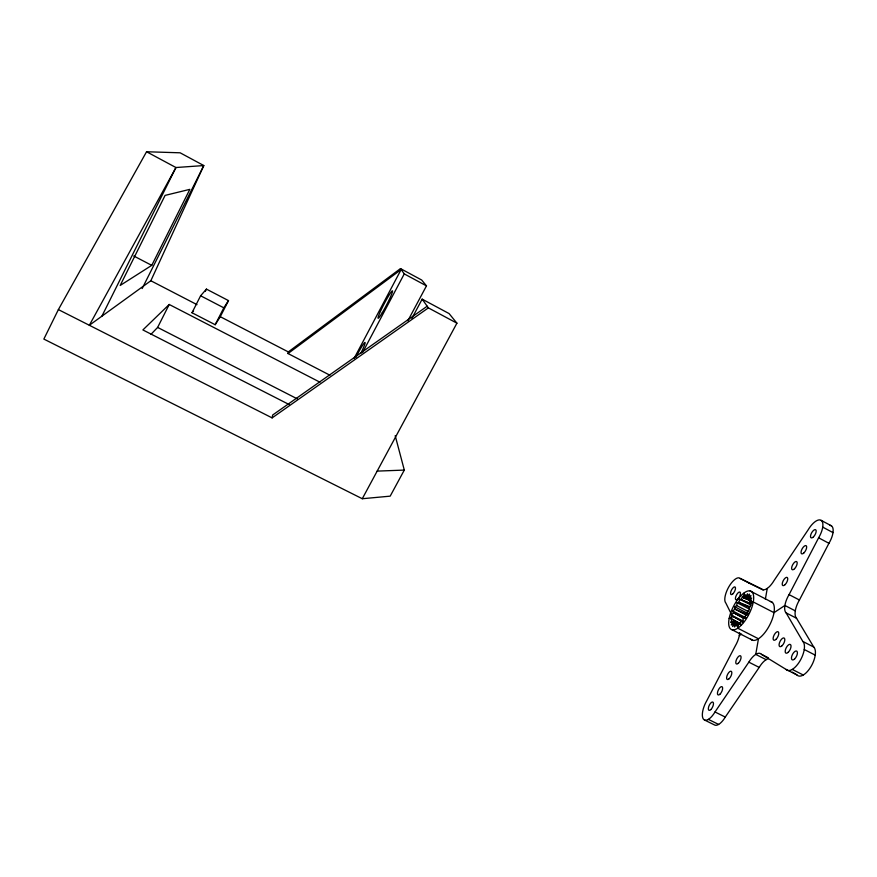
<?xml version="1.0" encoding="UTF-8"?>
<svg xmlns="http://www.w3.org/2000/svg" width="877" height="877" viewBox="0 0 877 877"><rect width="100%" height="100%" fill="white"/><g stroke="black" fill="none" stroke-linecap="round" stroke-linejoin="round"><path stroke-width="1.32" d="M743.817 618.482L733.457 612.705L732.799 611.017L734.871 609.109L734.74 606.763L736.702 605.59L737.118 602.74L738.829 602.389L750.109 606.84M329.927 375.224L288.029 353.541L288.303 351.918L400.493 268.592L421.705 280.037L426.474 285.869L407.849 320.796M765.369 599.21L767.254 588.412M749.923 597.478L747.401 596.448L749.528 594.113L748.837 597.193L750.931 595.549L749.736 598.848L751.677 598.004L750.054 601.304L751.688 601.326L749.758 604.374L750.975 605.283L748.859 607.882L749.572 609.592L747.423 611.554L747.577 613.966L745.549 615.139L745.143 618.077L743.367 618.395L742.435 621.65L741.043 621.091L739.629 624.435L738.719 623.032L737.754 628.195L758.462 638.774L755.744 654.395L766.125 659.668M750.833 600.909L743.411 597.752L744.343 592.742M395.198 435.661L404.308 470.083L390.177 496.152L362.278 498.728L43.85 339.081L58.386 309.592L272.122 417.89L272.67 415.018L427.187 306.216M735.704 624.599L733.347 623.394L732.635 626.507L734.74 624.216L734.564 626.945L736.57 624.095L736.954 626.244L738.719 623.032M751.304 603.65L739.76 599.221L738.829 602.389L749.583 607.432M749.791 600.208L742.501 596.437L741.12 599.715L750.844 604.034M142.162 288.555L203.804 165.556L175.948 167.529L89.333 325.279L150.844 280.75L203.804 165.556L180.147 152.806L146.558 151.754L58.386 309.592M101.896 316.18L175.948 167.529L146.558 151.754M151.754 265.358L189.827 189.355L165.084 195.396L120.182 285.463L151.754 265.358L133.753 255.996M151.03 334.28L157.619 327.428L169.217 304.472L319.962 382.208M191.997 312.749L200.614 295.779L206.435 289.114L228.502 300.614L220.27 316.696L215.183 324.72L191.997 312.749L193.543 310.875M205.262 291.416L206.435 289.114M215.183 324.72L223.821 307.827L228.502 300.614M739.618 632.536A14.876 6.04 -63.4 0 1 735.211 646.053L706.884 700.537A15.216 6.271 -64.8 0 0 703.343 719.03A15.216 6.271 -64.8 0 0 714.996 711.971L748.837 662.157A15.698 6.72 -63.7 0 1 761.379 654.275L786.055 669.414L796.963 674.95A16.444 7.531 -63.2 0 0 810.885 666.761A16.444 7.531 -63.2 0 0 813.757 647.062L802.839 641.449L786.088 612.859A15.819 6.83 -62.1 0 1 789.059 594.617L818.625 537.809A15.534 6.534 -60.7 0 0 821.321 520.456A15.534 6.534 -60.7 0 0 808.166 529.807L774.04 580.563A14.997 6.128 -62 0 1 761.795 589.026L740.243 578.48A14.328 5.613 -62.5 0 0 729.017 586.516A14.328 5.613 -62.5 0 0 725.805 602.992L731.243 613.889M813.757 647.062L796.557 618.274A15.786 6.95 -62.1 0 1 799.429 600.011L828.94 543.302A15.501 6.643 -60.7 0 0 829.828 525.323M354.012 358.561L401.151 269.524L288.029 353.541M362.574 352.554L404.264 273.898L400.493 268.592M411.916 318.351L422.166 299.145L449.09 313.582L456.917 323.175L362.278 498.728M750.855 600.624L743.411 597.752L745.154 594.584L745.56 596.634L750.58 598.706M745.834 618.471L733.457 612.705L731.407 615.237L732.547 616.147L730.662 619.14L732.229 619.217L740.648 623.744M704.593 720.05L714.799 725.093A15.194 6.38 -64.8 0 0 725.279 717.068L759.197 667.397A15.665 6.83 -63.8 0 1 768.373 658.682M169.217 304.472L142.885 329.938L289.322 404.626M733.347 623.394L731.297 624.983L732.492 621.683L738.215 624.961M272.122 417.89L428.371 307.882L456.917 323.175M729.16 618.471L732.547 616.147L743.521 621.64M749.758 604.374L753.288 601.962L774.007 612.661L784.893 605.47L795.286 610.863M739.311 635.573L741.569 634.082M377.165 471.113L404.308 470.083M750.569 598.607L745.56 596.634L747.555 593.795L747.401 596.448L749.857 597.434M752.565 602.378L750.054 601.304L752.466 602.477M748.147 614.887L734.871 609.109L746.491 615.237M748.498 582.788A14.306 5.711 -62.5 0 1 749.835 583.457L763.231 590.024M708.364 719.37L718.625 724.435M714.996 711.971L725.279 717.068M748.837 662.157L759.197 667.397M792.271 669.414L803.255 675.005M761.379 654.275L768.351 657.827M732.185 629.829L752.762 640.32M804.242 649.495L815.237 655.141M731.407 615.237L743.553 621.464M734.312 621.015L740.407 624.128M157.619 327.428L297.303 398.871M737.118 602.74L749.243 608.989M736.702 605.59L748.848 611.839M734.74 606.763L748.081 613.615M732.799 611.017L746.141 617.868M739.76 599.221L750.679 604.856M740.243 578.48L749.835 583.457M150.844 280.75L196.996 304.648M220.27 316.696L288.303 351.918M749.945 590.868L772.484 602.532M786.088 612.859L796.557 618.274M789.059 594.617L799.429 600.011M200.614 295.779L223.821 307.827M818.625 537.809L828.94 543.302M821.267 520.412L831.495 525.882M822.714 527.11L833.007 532.613M404.264 273.898L426.474 285.869M732.547 616.147L743.323 622.429M741.054 624.457L732.229 619.217L730.629 622.462L732.492 621.683L737.097 624.556M792.391 672.166L796.963 674.95M741.043 621.091L743.301 622.571M422.166 299.145L428.371 307.882M742.501 596.437L743.411 597.752M770.39 601.458A21.454 8.989 -62.8 0 1 769.557 625.301A21.454 8.989 -62.8 0 1 750.756 639.103M802.839 641.449A16.477 7.411 -63.1 0 1 799.857 661.126A16.477 7.411 -63.1 0 1 786.055 669.414M355.755 357.542A15.358 1.315 -62.6 0 1 364.668 342.6A15.358 1.315 -62.6 0 1 360.787 353.42M737.93 598.925A4.352 1.721 -62.6 0 0 740.122 592.216A4.352 1.721 -62.6 0 0 735.759 596.667A4.352 1.721 -62.6 0 0 737.93 598.925M732.997 593.696A4.297 1.688 -62.5 0 0 735.178 587.075A4.297 1.688 -62.5 0 0 730.881 591.493A4.297 1.688 -62.5 0 0 732.997 593.696M741.328 625.169A21.53 8.671 -62.8 0 0 751.962 591.909A21.53 8.671 -62.8 0 0 730.3 614.043A21.53 8.671 -62.8 0 0 741.328 625.169M776.024 639.333A4.747 2.05 -62.9 0 0 778.348 631.933A4.747 2.05 -62.9 0 0 773.448 636.658A4.747 2.05 -62.9 0 0 776.024 639.333M782.054 645.724A4.813 2.105 -63 0 0 784.389 638.204A4.813 2.105 -63 0 0 779.401 642.973A4.813 2.105 -63 0 0 782.054 645.724M788.237 652.28A4.878 2.16 -63.1 0 0 790.583 644.639A4.878 2.16 -63.1 0 0 785.518 649.451A4.878 2.16 -63.1 0 0 788.237 652.28M794.584 659.011A4.944 2.225 -63.1 0 0 796.952 651.26A4.944 2.225 -63.1 0 0 791.788 656.106A4.944 2.225 -63.1 0 0 794.584 659.011M785.09 584.63A4.626 1.94 -61.9 0 0 787.327 577.537A4.626 1.94 -61.9 0 0 782.536 582.317A4.626 1.94 -61.9 0 0 785.09 584.63M794.529 568.745A4.637 1.951 -61.5 0 0 796.754 561.664A4.637 1.951 -61.5 0 0 791.92 566.52A4.637 1.951 -61.5 0 0 794.529 568.745M804.012 552.795A4.648 1.951 -61.1 0 0 806.215 545.746A4.648 1.951 -61.1 0 0 801.337 550.657A4.648 1.951 -61.1 0 0 804.012 552.795M813.516 536.801A4.659 1.962 -60.7 0 0 815.709 529.763A4.659 1.962 -60.7 0 0 810.786 534.74A4.659 1.962 -60.7 0 0 813.516 536.801M738.412 663.165A4.582 1.907 -63.7 0 0 740.725 655.974A4.582 1.907 -63.7 0 0 736.132 660.447A4.582 1.907 -63.7 0 0 738.412 663.165M729.182 678.699A4.571 1.897 -64.1 0 0 731.506 671.497A4.571 1.897 -64.1 0 0 726.956 675.904A4.571 1.897 -64.1 0 0 729.182 678.699M719.984 694.178A4.571 1.886 -64.4 0 0 722.33 686.954A4.571 1.886 -64.4 0 0 717.814 691.306A4.571 1.886 -64.4 0 0 719.984 694.178M710.819 709.592A4.56 1.886 -64.8 0 0 713.176 702.356A4.56 1.886 -64.8 0 0 708.704 706.643A4.56 1.886 -64.8 0 0 710.819 709.592M382.328 312.596A15.479 1.326 -62.4 0 0 392.501 290.879A15.479 1.326 -62.4 0 0 381.024 310.14A15.479 1.326 -62.4 0 0 382.328 312.596"/></g></svg>
